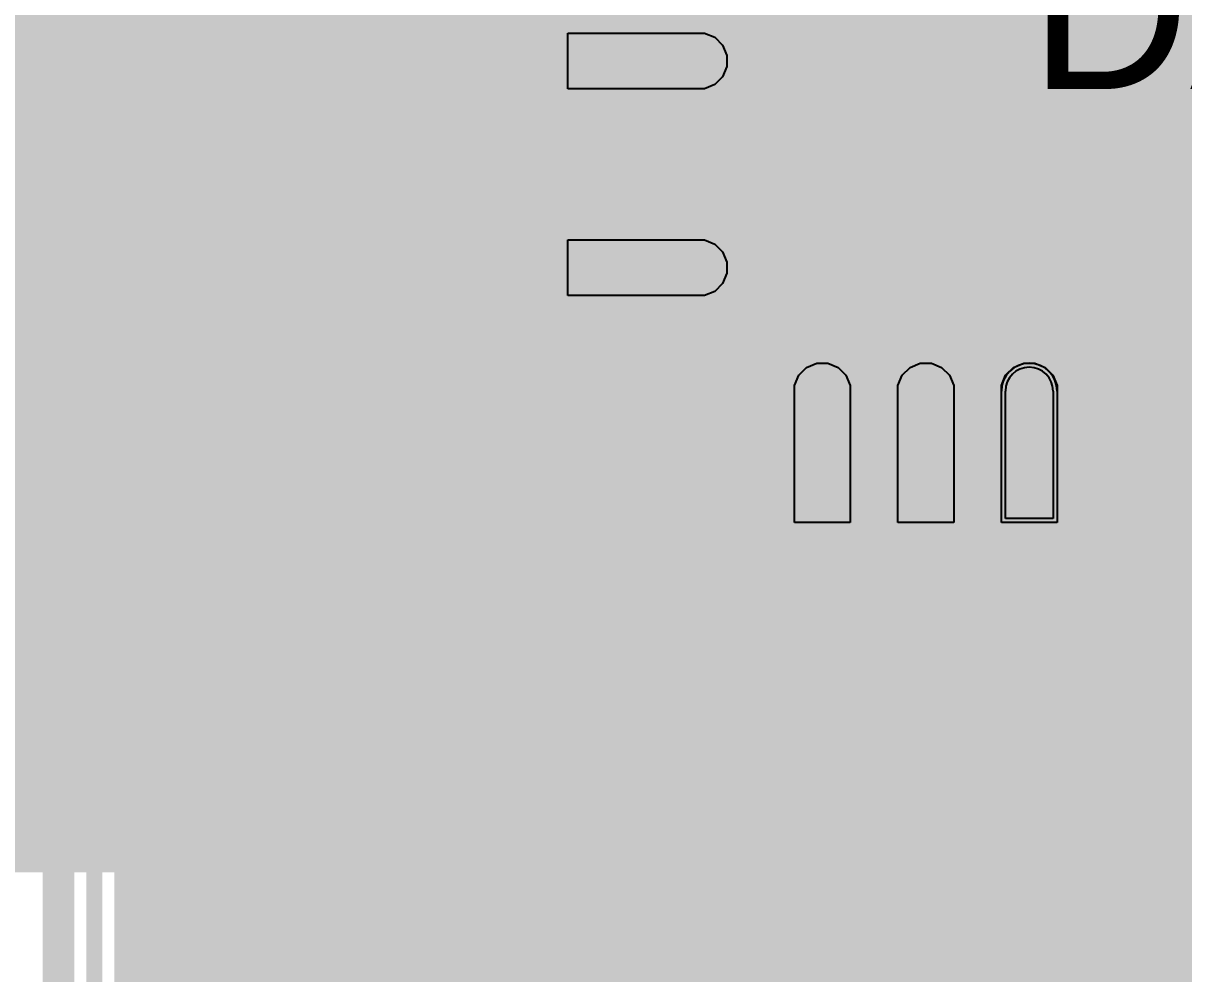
# Model space of a CAD drawing. Header units: inches. Extents: x 0 to 220, y 0 to 115.
# Drawn here: x 157.68 to 164.97, y 26.86 to 32.84 of the extents above; entities that cross this region are included whole.
import ezdxf

# ---------------------------------------------------------------- set-up
doc = ezdxf.new("R2010")
doc.units = ezdxf.units.IN
for name, color, linetype in [('Bottom Layer- Bottom', 5, 'Continuous'), ('Bottom Solder- Bot Mask', 6, 'Continuous'), ('Mechanical 13', 56, 'Continuous'), ('Mechanical 15', 56, 'Continuous'), ('Top 3D Body', 56, 'Continuous'), ('Top Assembly', 56, 'Continuous'), ('Top Component Center', 56, 'Continuous'), ('Top Courtyard', 56, 'Continuous'), ('Top Layer- Top', 1, 'Continuous'), ('Top Overlay- Top Silk', 2, 'Continuous'), ('Top Paste- Top Paste', 8, 'Continuous'), ('Top Solder- Top Mask', 216, 'Continuous')]:
    doc.layers.add(name, color=color, linetype=linetype)
doc.styles.add('Arial', font='', dxfattribs={"height": 0.2})
doc.styles.add('GOST type B', font='', dxfattribs={"height": 0.2})
doc.styles.get('Arial').set_extended_font_data('Arial')
doc.styles.get('GOST type B').set_extended_font_data('GOST type B')

# ---------------------------------------------------------------- blocks, each defined once
blk = doc.blocks.new('1206_93')
at = {"layer": 'Top Layer- Top'}
for points in [[(-1.99999981, -0.7999996699999999), (-1.99999981, 0.7999996699999999), (-0.9999992699999999, 0.7999996699999999), (-0.9999992699999999, -0.7999996699999999)], [(0.9999992699999999, -0.7999996699999999), (0.9999992699999999, 0.7999996699999999), (1.99999981, 0.7999996699999999), (1.99999981, -0.7999996699999999)]]:
    blk.add_hatch(color=7, dxfattribs=at).paths.add_polyline_path(points)
at = {"layer": 'Top Paste- Top Paste'}
for points in [[(-1.99999981, -0.7999996699999999), (-1.99999981, 0.7999996699999999), (-0.9999992699999999, 0.7999996699999999), (-0.9999992699999999, -0.7999996699999999)], [(0.9999992699999999, -0.7999996699999999), (0.9999992699999999, 0.7999996699999999), (1.99999981, 0.7999996699999999), (1.99999981, -0.7999996699999999)]]:
    blk.add_hatch(color=7, dxfattribs=at).paths.add_polyline_path(points)
at = {"layer": 'Top Solder- Top Mask'}
for points in [[(-2.10159981, -0.90159967), (-2.10159981, 0.90159967), (-0.89839927, 0.90159967), (-0.89839927, -0.90159967)], [(0.89839927, -0.90159967), (0.89839927, 0.90159967), (2.10159981, 0.90159967), (2.10159981, -0.90159967)]]:
    blk.add_hatch(color=7, dxfattribs=at).paths.add_polyline_path(points)
at = {"layer": 'Mechanical 13'}
for points in [[(-1.60000188, 0.77499972, 0.0999998, 0.0999998, 0), (-1.60000188, -0.77499972, 0.0999998, 0.0999998, 0)], [(-1.60000188, 0.77499972, 0.0999998, 0.0999998, 0), (1.59999934, 0.77499972, 0.0999998, 0.0999998, 0)], [(1.59999934, 0.77499972, 0.0999998, 0.0999998, 0), (1.59999934, -0.77499972, 0.0999998, 0.0999998, 0)], [(-1.60000188, -0.77499972, 0.0999998, 0.0999998, 0), (1.59999934, -0.77499972, 0.0999998, 0.0999998, 0)]]:
    blk.add_lwpolyline(points, format="xyseb", dxfattribs=at)
for points in [[(-1.62500056, 0.77499972, 0.0499999, 0.0499999, 1), (-1.5750032, 0.77499972, 0.0499999, 0.0499999, 1)], [(-1.62500056, 0.77499972, 0.0499999, 0.0499999, 1), (-1.5750032, 0.77499972, 0.0499999, 0.0499999, 1)], [(1.57500066, 0.77499972, 0.0499999, 0.0499999, 1), (1.62499802, 0.77499972, 0.0499999, 0.0499999, 1)], [(1.57500066, 0.77499972, 0.0499999, 0.0499999, 1), (1.62499802, 0.77499972, 0.0499999, 0.0499999, 1)], [(-1.62500056, -0.77499972, 0.0499999, 0.0499999, 1), (-1.5750032, -0.77499972, 0.0499999, 0.0499999, 1)], [(-1.62500056, -0.77499972, 0.0499999, 0.0499999, 1), (-1.5750032, -0.77499972, 0.0499999, 0.0499999, 1)], [(1.57500066, -0.77499972, 0.0499999, 0.0499999, 1), (1.62499802, -0.77499972, 0.0499999, 0.0499999, 1)], [(1.57500066, -0.77499972, 0.0499999, 0.0499999, 1), (1.62499802, -0.77499972, 0.0499999, 0.0499999, 1)]]:
    blk.add_lwpolyline(points, format="xyseb", close=True, dxfattribs=at)
at = {"layer": 'Mechanical 15'}
for points in [[(-2.20000068, 1.00000054, 0.0999998, 0.0999998, 0), (2.20000068, 1.00000054, 0.0999998, 0.0999998, 0)], [(-2.20000068, 1.00000054, 0.0999998, 0.0999998, 0), (-2.20000068, -1.00000054, 0.0999998, 0.0999998, 0)], [(2.20000068, 1.00000054, 0.0999998, 0.0999998, 0), (2.20000068, -1.00000054, 0.0999998, 0.0999998, 0)], [(0, 0.499999, 0.0999998, 0.0999998, 0), (0, -0.50000154, 0.0999998, 0.0999998, 0)], [(-0.499999, 0, 0.0999998, 0.0999998, 0), (0.50000154, 0, 0.0999998, 0.0999998, 0)], [(-2.20000068, -1.00000054, 0.0999998, 0.0999998, 0), (2.20000068, -1.00000054, 0.0999998, 0.0999998, 0)]]:
    blk.add_lwpolyline(points, format="xyseb", dxfattribs=at)
for points in [[(-2.22499936, 1.00000054, 0.0499999, 0.0499999, 1), (-2.175002, 1.00000054, 0.0499999, 0.0499999, 1)], [(-2.22499936, 1.00000054, 0.0499999, 0.0499999, 1), (-2.175002, 1.00000054, 0.0499999, 0.0499999, 1)], [(2.175002, 1.00000054, 0.0499999, 0.0499999, 1), (2.22499936, 1.00000054, 0.0499999, 0.0499999, 1)], [(2.175002, 1.00000054, 0.0499999, 0.0499999, 1), (2.22499936, 1.00000054, 0.0499999, 0.0499999, 1)], [(-0.02499868, 0.499999, 0.0499999, 0.0499999, 1), (0.02499868, 0.499999, 0.0499999, 0.0499999, 1)], [(-0.5249976799999999, 0, 0.0499999, 0.0499999, 1), (-0.47500032, 0, 0.0499999, 0.0499999, 1)], [(0.47500286, 0, 0.0499999, 0.0499999, 1), (0.52500022, 0, 0.0499999, 0.0499999, 1)], [(-0.02499868, -0.50000154, 0.0499999, 0.0499999, 1), (0.02499868, -0.50000154, 0.0499999, 0.0499999, 1)], [(-2.22499936, -1.00000054, 0.0499999, 0.0499999, 1), (-2.175002, -1.00000054, 0.0499999, 0.0499999, 1)], [(-2.22499936, -1.00000054, 0.0499999, 0.0499999, 1), (-2.175002, -1.00000054, 0.0499999, 0.0499999, 1)], [(2.175002, -1.00000054, 0.0499999, 0.0499999, 1), (2.22499936, -1.00000054, 0.0499999, 0.0499999, 1)], [(2.175002, -1.00000054, 0.0499999, 0.0499999, 1), (2.22499936, -1.00000054, 0.0499999, 0.0499999, 1)]]:
    blk.add_lwpolyline(points, format="xyseb", close=True, dxfattribs=at)
at = {"layer": 'Top Overlay- Top Silk'}
for points in [[(-2.20000068, 1.00000054, 0.1999996, 0.1999996, 0), (-2.20000068, -1.00000054, 0.1999996, 0.1999996, 0)], [(-2.20000068, 1.00000054, 0.1999996, 0.1999996, 0), (2.20000068, 1.00000054, 0.1999996, 0.1999996, 0)], [(2.20000068, 1.00000054, 0.1999996, 0.1999996, 0), (2.20000068, -1.00000054, 0.1999996, 0.1999996, 0)], [(-2.20000068, -1.00000054, 0.1999996, 0.1999996, 0), (2.20000068, -1.00000054, 0.1999996, 0.1999996, 0)]]:
    blk.add_lwpolyline(points, format="xyseb", dxfattribs=at)
for points in [[(-2.25000058, 1.00000054, 0.0999998, 0.0999998, 1), (-2.15000078, 1.00000054, 0.0999998, 0.0999998, 1)], [(-2.25000058, 1.00000054, 0.0999998, 0.0999998, 1), (-2.15000078, 1.00000054, 0.0999998, 0.0999998, 1)], [(2.15000078, 1.00000054, 0.0999998, 0.0999998, 1), (2.25000058, 1.00000054, 0.0999998, 0.0999998, 1)], [(2.15000078, 1.00000054, 0.0999998, 0.0999998, 1), (2.25000058, 1.00000054, 0.0999998, 0.0999998, 1)], [(-2.25000058, -1.00000054, 0.0999998, 0.0999998, 1), (-2.15000078, -1.00000054, 0.0999998, 0.0999998, 1)], [(-2.25000058, -1.00000054, 0.0999998, 0.0999998, 1), (-2.15000078, -1.00000054, 0.0999998, 0.0999998, 1)], [(2.15000078, -1.00000054, 0.0999998, 0.0999998, 1), (2.25000058, -1.00000054, 0.0999998, 0.0999998, 1)], [(2.15000078, -1.00000054, 0.0999998, 0.0999998, 1), (2.25000058, -1.00000054, 0.0999998, 0.0999998, 1)]]:
    blk.add_lwpolyline(points, format="xyseb", close=True, dxfattribs=at)
blk = doc.blocks.new('1206_94')
at = {"layer": 'Top Layer- Top'}
for points in [[(-1.99999981, -0.7999996699999999), (-1.99999981, 0.7999996699999999), (-0.9999992699999999, 0.7999996699999999), (-0.9999992699999999, -0.7999996699999999)], [(0.9999992699999999, -0.7999996699999999), (0.9999992699999999, 0.7999996699999999), (1.99999981, 0.7999996699999999), (1.99999981, -0.7999996699999999)]]:
    blk.add_hatch(color=7, dxfattribs=at).paths.add_polyline_path(points)
at = {"layer": 'Top Paste- Top Paste'}
for points in [[(-1.99999981, -0.7999996699999999), (-1.99999981, 0.7999996699999999), (-0.9999992699999999, 0.7999996699999999), (-0.9999992699999999, -0.7999996699999999)], [(0.9999992699999999, -0.7999996699999999), (0.9999992699999999, 0.7999996699999999), (1.99999981, 0.7999996699999999), (1.99999981, -0.7999996699999999)]]:
    blk.add_hatch(color=7, dxfattribs=at).paths.add_polyline_path(points)
at = {"layer": 'Top Solder- Top Mask'}
for points in [[(-2.10159981, -0.90159967), (-2.10159981, 0.90159967), (-0.89839927, 0.90159967), (-0.89839927, -0.90159967)], [(0.89839927, -0.90159967), (0.89839927, 0.90159967), (2.10159981, 0.90159967), (2.10159981, -0.90159967)]]:
    blk.add_hatch(color=7, dxfattribs=at).paths.add_polyline_path(points)
at = {"layer": 'Mechanical 13'}
for points in [[(-1.60000188, 0.77499972, 0.0999998, 0.0999998, 0), (1.59999934, 0.77499972, 0.0999998, 0.0999998, 0)], [(-1.60000188, 0.77499972, 0.0999998, 0.0999998, 0), (-1.60000188, -0.77499972, 0.0999998, 0.0999998, 0)], [(1.59999934, 0.77499972, 0.0999998, 0.0999998, 0), (1.59999934, -0.77499972, 0.0999998, 0.0999998, 0)], [(-1.60000188, -0.77499972, 0.0999998, 0.0999998, 0), (1.59999934, -0.77499972, 0.0999998, 0.0999998, 0)]]:
    blk.add_lwpolyline(points, format="xyseb", dxfattribs=at)
for points in [[(-1.62500056, 0.77499972, 0.0499999, 0.0499999, 1), (-1.5750032, 0.77499972, 0.0499999, 0.0499999, 1)], [(-1.62500056, 0.77499972, 0.0499999, 0.0499999, 1), (-1.5750032, 0.77499972, 0.0499999, 0.0499999, 1)], [(1.57500066, 0.77499972, 0.0499999, 0.0499999, 1), (1.62499802, 0.77499972, 0.0499999, 0.0499999, 1)], [(1.57500066, 0.77499972, 0.0499999, 0.0499999, 1), (1.62499802, 0.77499972, 0.0499999, 0.0499999, 1)], [(-1.62500056, -0.77499972, 0.0499999, 0.0499999, 1), (-1.5750032, -0.77499972, 0.0499999, 0.0499999, 1)], [(-1.62500056, -0.77499972, 0.0499999, 0.0499999, 1), (-1.5750032, -0.77499972, 0.0499999, 0.0499999, 1)], [(1.57500066, -0.77499972, 0.0499999, 0.0499999, 1), (1.62499802, -0.77499972, 0.0499999, 0.0499999, 1)], [(1.57500066, -0.77499972, 0.0499999, 0.0499999, 1), (1.62499802, -0.77499972, 0.0499999, 0.0499999, 1)]]:
    blk.add_lwpolyline(points, format="xyseb", close=True, dxfattribs=at)
at = {"layer": 'Mechanical 15'}
for points in [[(-2.20000068, 1.00000054, 0.0999998, 0.0999998, 0), (-2.20000068, -1.00000054, 0.0999998, 0.0999998, 0)], [(-2.20000068, 1.00000054, 0.0999998, 0.0999998, 0), (2.20000068, 1.00000054, 0.0999998, 0.0999998, 0)], [(2.20000068, 1.00000054, 0.0999998, 0.0999998, 0), (2.20000068, -1.00000054, 0.0999998, 0.0999998, 0)], [(0, 0.499999, 0.0999998, 0.0999998, 0), (0, -0.50000154, 0.0999998, 0.0999998, 0)], [(-0.499999, 0, 0.0999998, 0.0999998, 0), (0.50000154, 0, 0.0999998, 0.0999998, 0)], [(-2.20000068, -1.00000054, 0.0999998, 0.0999998, 0), (2.20000068, -1.00000054, 0.0999998, 0.0999998, 0)]]:
    blk.add_lwpolyline(points, format="xyseb", dxfattribs=at)
for points in [[(-2.22499936, 1.00000054, 0.0499999, 0.0499999, 1), (-2.175002, 1.00000054, 0.0499999, 0.0499999, 1)], [(-2.22499936, 1.00000054, 0.0499999, 0.0499999, 1), (-2.175002, 1.00000054, 0.0499999, 0.0499999, 1)], [(2.175002, 1.00000054, 0.0499999, 0.0499999, 1), (2.22499936, 1.00000054, 0.0499999, 0.0499999, 1)], [(2.175002, 1.00000054, 0.0499999, 0.0499999, 1), (2.22499936, 1.00000054, 0.0499999, 0.0499999, 1)], [(-0.02499868, 0.499999, 0.0499999, 0.0499999, 1), (0.02499868, 0.499999, 0.0499999, 0.0499999, 1)], [(-0.5249976799999999, 0, 0.0499999, 0.0499999, 1), (-0.47500032, 0, 0.0499999, 0.0499999, 1)], [(0.47500286, 0, 0.0499999, 0.0499999, 1), (0.52500022, 0, 0.0499999, 0.0499999, 1)], [(-0.02499868, -0.50000154, 0.0499999, 0.0499999, 1), (0.02499868, -0.50000154, 0.0499999, 0.0499999, 1)], [(-2.22499936, -1.00000054, 0.0499999, 0.0499999, 1), (-2.175002, -1.00000054, 0.0499999, 0.0499999, 1)], [(-2.22499936, -1.00000054, 0.0499999, 0.0499999, 1), (-2.175002, -1.00000054, 0.0499999, 0.0499999, 1)], [(2.175002, -1.00000054, 0.0499999, 0.0499999, 1), (2.22499936, -1.00000054, 0.0499999, 0.0499999, 1)], [(2.175002, -1.00000054, 0.0499999, 0.0499999, 1), (2.22499936, -1.00000054, 0.0499999, 0.0499999, 1)]]:
    blk.add_lwpolyline(points, format="xyseb", close=True, dxfattribs=at)
at = {"layer": 'Top Overlay- Top Silk'}
for points in [[(-2.20000068, 1.00000054, 0.1999996, 0.1999996, 0), (2.20000068, 1.00000054, 0.1999996, 0.1999996, 0)], [(-2.20000068, 1.00000054, 0.1999996, 0.1999996, 0), (-2.20000068, -1.00000054, 0.1999996, 0.1999996, 0)], [(2.20000068, 1.00000054, 0.1999996, 0.1999996, 0), (2.20000068, -1.00000054, 0.1999996, 0.1999996, 0)], [(-2.20000068, -1.00000054, 0.1999996, 0.1999996, 0), (2.20000068, -1.00000054, 0.1999996, 0.1999996, 0)]]:
    blk.add_lwpolyline(points, format="xyseb", dxfattribs=at)
for points in [[(-2.25000058, 1.00000054, 0.0999998, 0.0999998, 1), (-2.15000078, 1.00000054, 0.0999998, 0.0999998, 1)], [(-2.25000058, 1.00000054, 0.0999998, 0.0999998, 1), (-2.15000078, 1.00000054, 0.0999998, 0.0999998, 1)], [(2.15000078, 1.00000054, 0.0999998, 0.0999998, 1), (2.25000058, 1.00000054, 0.0999998, 0.0999998, 1)], [(2.15000078, 1.00000054, 0.0999998, 0.0999998, 1), (2.25000058, 1.00000054, 0.0999998, 0.0999998, 1)], [(-2.25000058, -1.00000054, 0.0999998, 0.0999998, 1), (-2.15000078, -1.00000054, 0.0999998, 0.0999998, 1)], [(-2.25000058, -1.00000054, 0.0999998, 0.0999998, 1), (-2.15000078, -1.00000054, 0.0999998, 0.0999998, 1)], [(2.15000078, -1.00000054, 0.0999998, 0.0999998, 1), (2.25000058, -1.00000054, 0.0999998, 0.0999998, 1)], [(2.15000078, -1.00000054, 0.0999998, 0.0999998, 1), (2.25000058, -1.00000054, 0.0999998, 0.0999998, 1)]]:
    blk.add_lwpolyline(points, format="xyseb", close=True, dxfattribs=at)
blk = doc.blocks.new('20_VQFN_155')
at = {"layer": 'Bottom Layer- Bottom'}
h = blk.add_hatch(color=7, dxfattribs=at)
edge = h.paths.add_edge_path()
edge.add_arc((-1.00000054, 0), 0.2999994, 0, 360)
h = blk.add_hatch(color=7, dxfattribs=at)
edge = h.paths.add_edge_path()
edge.add_arc((0, 0), 0.2999994, 0, 360)
h = blk.add_hatch(color=7, dxfattribs=at)
edge = h.paths.add_edge_path()
edge.add_arc((1.00000054, 0), 0.2999994, 0, 360)
h = blk.add_hatch(color=7, dxfattribs=at)
edge = h.paths.add_edge_path()
edge.add_arc((-1.00000054, -1.00000054), 0.2999994, 0, 360)
h = blk.add_hatch(color=7, dxfattribs=at)
edge = h.paths.add_edge_path()
edge.add_arc((0, -1.00000054), 0.2999994, 0, 360)
h = blk.add_hatch(color=7, dxfattribs=at)
edge = h.paths.add_edge_path()
edge.add_arc((1.00000054, -1.00000054), 0.2999994, 0, 360)
at = {"layer": 'Bottom Solder- Bot Mask'}
h = blk.add_hatch(color=7, dxfattribs=at)
edge = h.paths.add_edge_path()
edge.add_arc((-1.00000054, 0), 0.2999994, 0, 360)
h = blk.add_hatch(color=7, dxfattribs=at)
edge = h.paths.add_edge_path()
edge.add_arc((0, 0), 0.2999994, 0, 360)
h = blk.add_hatch(color=7, dxfattribs=at)
edge = h.paths.add_edge_path()
edge.add_arc((1.00000054, 0), 0.2999994, 0, 360)
h = blk.add_hatch(color=7, dxfattribs=at)
edge = h.paths.add_edge_path()
edge.add_arc((-1.00000054, -1.00000054), 0.2999994, 0, 360)
h = blk.add_hatch(color=7, dxfattribs=at)
edge = h.paths.add_edge_path()
edge.add_arc((0, -1.00000054), 0.2999994, 0, 360)
h = blk.add_hatch(color=7, dxfattribs=at)
edge = h.paths.add_edge_path()
edge.add_arc((1.00000054, -1.00000054), 0.2999994, 0, 360)
at = {"layer": 'Top Layer- Top'}
blk.add_hatch(color=7, dxfattribs=at).paths.add_polyline_path([(-1.57499939, 1.57499939), (1.57499939, 1.57499939), (1.57499939, -1.57499939), (-1.57499939, -1.57499939)])
h = blk.add_hatch(color=7, dxfattribs=at)
edge = h.paths.add_edge_path()
edge.add_arc((-1.00000054, 0), 0.2999994, 0, 360)
h = blk.add_hatch(color=7, dxfattribs=at)
edge = h.paths.add_edge_path()
edge.add_arc((0, 0), 0.2999994, 0, 360)
h = blk.add_hatch(color=7, dxfattribs=at)
edge = h.paths.add_edge_path()
edge.add_arc((1.00000054, 0), 0.2999994, 0, 360)
h = blk.add_hatch(color=1, dxfattribs=at)
edge = h.paths.add_edge_path()
edge.add_line((-2.89999928, 0.17500092), (-2.07499966, 0.17500092))
edge.add_arc((-2.07499966, 0), 0.17500092, 0, 90, ccw=False)
edge.add_arc((-2.07499966, 0), 0.17500092, 270, 360, ccw=False)
edge.add_line((-2.07499966, -0.17500092), (-2.89999928, -0.17500092))
edge.add_line((-2.89999928, -0.17500092), (-2.89999928, 0.17500092))
h = blk.add_hatch(color=7, dxfattribs=at)
edge = h.paths.add_edge_path()
edge.add_arc((-2.41805206, 0), 0.15750032, 0, 360)
h = blk.add_hatch(color=1, dxfattribs=at)
edge = h.paths.add_edge_path()
edge.add_line((-2.89999928, -0.47500032), (-2.07499966, -0.47500032))
edge.add_arc((-2.07499966, -0.65000124), 0.17500092, 1.1368683772161603e-13, 90, ccw=False)
edge.add_arc((-2.074995324015527, -0.6500030360289737), 0.1749965840247437, -90.00141964834188, 0.0005880393646862103, ccw=False)
edge.add_line((-2.07499966, -0.8249996199999998), (-2.89999928, -0.8249996199999998))
edge.add_line((-2.89999928, -0.8249996199999998), (-2.89999928, -0.47500032))
h = blk.add_hatch(color=7, dxfattribs=at)
edge = h.paths.add_edge_path()
edge.add_arc((-2.40000028, -0.65000124), 0.15750032, 0, 360)
h = blk.add_hatch(color=7, dxfattribs=at)
edge = h.paths.add_edge_path()
edge.add_arc((-1.00000054, -1.00000054), 0.2999994, 0, 360)
h = blk.add_hatch(color=7, dxfattribs=at)
edge = h.paths.add_edge_path()
edge.add_arc((0, -1.00000054), 0.2999994, 0, 360)
h = blk.add_hatch(color=7, dxfattribs=at)
edge = h.paths.add_edge_path()
edge.add_arc((1.00000054, -1.00000054), 0.2999994, 0, 360)
h = blk.add_hatch(color=1, dxfattribs=at)
edge = h.paths.add_edge_path()
edge.add_line((-2.89999928, -1.12499902), (-2.07499966, -1.12499902))
edge.add_arc((-2.07499966, -1.29999994), 0.17500092, 0, 90, ccw=False)
edge.add_arc((-2.07499966, -1.29999994), 0.17500092, 270, 360, ccw=False)
edge.add_line((-2.07499966, -1.47500086), (-2.89999928, -1.47500086))
edge.add_line((-2.89999928, -1.47500086), (-2.89999928, -1.12499902))
h = blk.add_hatch(color=7, dxfattribs=at)
edge = h.paths.add_edge_path()
edge.add_arc((-2.40000028, -1.29999994), 0.15750032, 0, 360)
h = blk.add_hatch(color=1, dxfattribs=at)
edge = h.paths.add_edge_path()
edge.add_line((-1.47500086, -2.89999928), (-1.47500086, -2.07499966))
edge.add_arc((-1.29999994, -2.07499966), 0.17500092, 90, 180, ccw=False)
edge.add_arc((-1.29999994, -2.07499966), 0.17500092, 0, 90, ccw=False)
edge.add_line((-1.12499902, -2.07499966), (-1.12499902, -2.89999928))
edge.add_line((-1.12499902, -2.89999928), (-1.47500086, -2.89999928))
h = blk.add_hatch(color=1, dxfattribs=at)
edge = h.paths.add_edge_path()
edge.add_line((-0.8249996199999998, -2.89999928), (-0.8249996199999998, -2.07499966))
edge.add_arc((-0.6499969038820222, -2.075001456073475), 0.1750027161271943, 90.00141964230681, 179.9994119666705, ccw=False)
edge.add_arc((-0.65000124, -2.07499966), 0.17500092, 0, 90, ccw=False)
edge.add_line((-0.47500032, -2.07499966), (-0.47500032, -2.89999928))
edge.add_line((-0.47500032, -2.89999928), (-0.8249996199999998, -2.89999928))
h = blk.add_hatch(color=1, dxfattribs=at)
edge = h.paths.add_edge_path()
edge.add_line((0.47500032, -2.89999928), (0.47500032, -2.07499966))
edge.add_arc((0.65000124, -2.07499966), 0.17500092, 90.00000000000011, 180, ccw=False)
edge.add_arc((0.6500030360289737, -2.074995324015527), 0.1749965840247437, -0.0014196483418800199, 90.00058803936457, ccw=False)
edge.add_line((0.8249996199999998, -2.07499966), (0.8249996199999998, -2.89999928))
edge.add_line((0.8249996199999998, -2.89999928), (0.47500032, -2.89999928))
h = blk.add_hatch(color=7, dxfattribs=at)
edge = h.paths.add_edge_path()
edge.add_arc((-1.29999994, -2.41805206), 0.15750032, 0, 360)
h = blk.add_hatch(color=7, dxfattribs=at)
edge = h.paths.add_edge_path()
edge.add_arc((-0.65000124, -2.40000028), 0.15750032, 0, 360)
h = blk.add_hatch(color=7, dxfattribs=at)
edge = h.paths.add_edge_path()
edge.add_arc((0, -2.41805206), 0.15750032, 0, 360)
h = blk.add_hatch(color=7, dxfattribs=at)
edge = h.paths.add_edge_path()
edge.add_arc((0.65000124, -2.40000028), 0.15750032, 0, 360)
at = {"layer": 'Top Paste- Top Paste'}
for points in [[(-1.44999964, 0.1499997), (-0.15000224, 0.1499997), (-0.15000224, 1.4499971), (-1.44999964, 1.4499971)], [(0.1499997, 0.1499997), (1.4499971, 0.1499997), (1.4499971, 1.4499971), (0.1499997, 1.4499971)], [(-1.44999964, -1.44999964), (-0.15000224, -1.44999964), (-0.15000224, -0.15000224), (-1.44999964, -0.15000224)], [(0.1499997, -1.44999964), (1.4499971, -1.44999964), (1.4499971, -0.15000224), (0.1499997, -0.15000224)]]:
    blk.add_hatch(color=7, dxfattribs=at).paths.add_polyline_path(points)
h = blk.add_hatch(color=8, dxfattribs=at)
edge = h.paths.add_edge_path()
edge.add_line((-2.8750006, 0.1499997), (-2.07499966, 0.1499997))
edge.add_arc((-2.07499966, -3.69618646800518e-17), 0.1499997, 0, 90, ccw=False)
edge.add_arc((-2.07499966, 3.69618646800518e-17), 0.1499997, 270, 360, ccw=False)
edge.add_line((-2.07499966, -0.1499997), (-2.8750006, -0.1499997))
edge.add_line((-2.8750006, -0.1499997), (-2.8750006, 0.1499997))
h = blk.add_hatch(color=8, dxfattribs=at)
edge = h.paths.add_edge_path()
edge.add_line((-2.8750006, -0.499999), (-2.07499966, -0.499999))
edge.add_arc((-2.074997863974734, -0.6499969040266516), 0.1499979040374041, -0.0016562429627242636, 90.00068604070373, ccw=False)
edge.add_arc((-2.07499966, -0.65000124), 0.1499997, 270, 360, ccw=False)
edge.add_line((-2.07499966, -0.8000009399999999), (-2.8750006, -0.8000009399999999))
edge.add_line((-2.8750006, -0.8000009399999999), (-2.8750006, -0.499999))
h = blk.add_hatch(color=8, dxfattribs=at)
edge = h.paths.add_edge_path()
edge.add_line((-2.8750006, -1.15000024), (-2.07499966, -1.15000024))
edge.add_arc((-2.07499966, -1.29999994), 0.1499997, 0, 90, ccw=False)
edge.add_arc((-2.07499966, -1.29999994), 0.1499997, 270, 360, ccw=False)
edge.add_line((-2.07499966, -1.44999964), (-2.8750006, -1.44999964))
edge.add_line((-2.8750006, -1.44999964), (-2.8750006, -1.15000024))
h = blk.add_hatch(color=8, dxfattribs=at)
edge = h.paths.add_edge_path()
edge.add_line((-1.44999964, -2.8750006), (-1.44999964, -2.07499966))
edge.add_arc((-1.29999994, -2.07499966), 0.1499997, 90, 180, ccw=False)
edge.add_arc((-1.29999994, -2.07499966), 0.1499997, 0, 90, ccw=False)
edge.add_line((-1.15000024, -2.07499966), (-1.15000024, -2.8750006))
edge.add_line((-1.15000024, -2.8750006), (-1.44999964, -2.8750006))
h = blk.add_hatch(color=8, dxfattribs=at)
edge = h.paths.add_edge_path()
edge.add_line((-0.8000009399999999, -2.8750006), (-0.8000009399999999, -2.07499966))
edge.add_arc((-0.65000124, -2.07499966), 0.1499997, 89.99999999999989, 180, ccw=False)
edge.add_arc((-0.6500030360771837, -2.075003996129102), 0.1500040361398554, 0.0016562347482249606, 89.99931396751077, ccw=False)
edge.add_line((-0.499999, -2.07499966), (-0.499999, -2.8750006))
edge.add_line((-0.499999, -2.8750006), (-0.8000009399999999, -2.8750006))
h = blk.add_hatch(color=8, dxfattribs=at)
edge = h.paths.add_edge_path()
edge.add_line((0.499999, -2.8750006), (0.499999, -2.07499966))
edge.add_arc((0.6499969040266516, -2.074997863974734), 0.1499979040374041, 89.99834375703722, 180.0006860407037, ccw=False)
edge.add_arc((0.65000124, -2.07499966), 0.1499997, 0, 90, ccw=False)
edge.add_line((0.8000009399999999, -2.07499966), (0.8000009399999999, -2.8750006))
edge.add_line((0.8000009399999999, -2.8750006), (0.499999, -2.8750006))
at = {"layer": 'Top Solder- Top Mask'}
for color, points in [(7, [(-1.57499939, 1.57499939), (1.57499939, 1.57499939), (1.57499939, -1.57499939), (-1.57499939, -1.57499939)]), (216, [(-2.89999928, -0.47500032), (-2.07499966, -0.47500032), (-2.0401915, -0.47500032), (-1.97587108, -0.50164492), (-1.92664334, -0.5508726599999999), (-1.89999874, -0.61519308), (-1.89999874, -0.65000124), (-1.89999874, -0.68481194), (-1.92664334, -0.7491323599999999), (-1.97587108, -0.7983601), (-2.0401915, -0.8250021599999999), (-2.07499966, -0.8250021599999999), (-2.07499966, -0.8249996199999998), (-2.89999928, -0.8249996199999998)]), (216, [(0.47500032, -2.89999928), (0.47500032, -2.07499966), (0.47500032, -2.0401915), (0.5016423799999999, -1.97587108), (0.55087012, -1.92664334), (0.61519054, -1.89999874), (0.65000124, -1.89999874), (0.6848093999999999, -1.89999874), (0.74912982, -1.92664334), (0.7983575599999999, -1.97587108), (0.8250021599999999, -2.0401915), (0.8250021599999999, -2.07499966), (0.8249996199999998, -2.07499966), (0.8249996199999998, -2.89999928)])]:
    blk.add_hatch(color=color, dxfattribs=at).paths.add_polyline_path(points)
h = blk.add_hatch(color=7, dxfattribs=at)
edge = h.paths.add_edge_path()
edge.add_arc((-1.00000054, 0), 0.2999994, 0, 360)
h = blk.add_hatch(color=7, dxfattribs=at)
edge = h.paths.add_edge_path()
edge.add_arc((0, 0), 0.2999994, 0, 360)
h = blk.add_hatch(color=7, dxfattribs=at)
edge = h.paths.add_edge_path()
edge.add_arc((1.00000054, 0), 0.2999994, 0, 360)
h = blk.add_hatch(color=7, dxfattribs=at)
edge = h.paths.add_edge_path()
edge.add_arc((-2.41805206, 0), 0.15750032, 0, 360)
h = blk.add_hatch(color=7, dxfattribs=at)
edge = h.paths.add_edge_path()
edge.add_arc((-2.40000028, -0.65000124), 0.15750032, 0, 360)
h = blk.add_hatch(color=7, dxfattribs=at)
edge = h.paths.add_edge_path()
edge.add_arc((-1.00000054, -1.00000054), 0.2999994, 0, 360)
h = blk.add_hatch(color=7, dxfattribs=at)
edge = h.paths.add_edge_path()
edge.add_arc((0, -1.00000054), 0.2999994, 0, 360)
h = blk.add_hatch(color=7, dxfattribs=at)
edge = h.paths.add_edge_path()
edge.add_arc((1.00000054, -1.00000054), 0.2999994, 0, 360)
h = blk.add_hatch(color=7, dxfattribs=at)
edge = h.paths.add_edge_path()
edge.add_arc((-2.40000028, -1.29999994), 0.15750032, 0, 360)
h = blk.add_hatch(color=7, dxfattribs=at)
edge = h.paths.add_edge_path()
edge.add_arc((-1.29999994, -2.41805206), 0.15750032, 0, 360)
h = blk.add_hatch(color=7, dxfattribs=at)
edge = h.paths.add_edge_path()
edge.add_arc((-0.65000124, -2.40000028), 0.15750032, 0, 360)
h = blk.add_hatch(color=7, dxfattribs=at)
edge = h.paths.add_edge_path()
edge.add_arc((0, -2.41805206), 0.15750032, 0, 360)
h = blk.add_hatch(color=7, dxfattribs=at)
edge = h.paths.add_edge_path()
edge.add_arc((0.65000124, -2.40000028), 0.15750032, 0, 360)
at = {"layer": 'Top 3D Body'}
for points in [[(-2.5750012, -2.5750012, 0.1999996, 0.1999996, 0), (-2.5750012, 2.5750012, 0.1999996, 0.1999996, 0)], [(-2.5750012, -2.5750012, 0.1999996, 0.1999996, 0), (2.5750012, -2.5750012, 0.1999996, 0.1999996, 0)]]:
    blk.add_lwpolyline(points, format="xyseb", dxfattribs=at)
blk.add_lwpolyline([(-2.6250011, -2.5750012, 0.0999998, 0.0999998, 1), (-2.5250013, -2.5750012, 0.0999998, 0.0999998, 1)], format="xyseb", close=True, dxfattribs=at)
blk.add_lwpolyline([(-2.6250011, -2.5750012, 0.0999998, 0.0999998, 1), (-2.5250013, -2.5750012, 0.0999998, 0.0999998, 1)], format="xyseb", close=True, dxfattribs=at)
at = {"layer": 'Top Assembly'}
for points in [[(-3.00000162, -3.00000162, 0.1999996, 0.1999996, 0), (-3.00000162, 3.00000162, 0.1999996, 0.1999996, 0)], [(-3.00000162, -3.00000162, 0.1999996, 0.1999996, 0), (3.00000162, -3.00000162, 0.1999996, 0.1999996, 0)]]:
    blk.add_lwpolyline(points, format="xyseb", dxfattribs=at)
blk.add_lwpolyline([(-3.05000152, -3.00000162, 0.0999998, 0.0999998, 1), (-2.95000172, -3.00000162, 0.0999998, 0.0999998, 1)], format="xyseb", close=True, dxfattribs=at)
blk.add_lwpolyline([(-3.05000152, -3.00000162, 0.0999998, 0.0999998, 1), (-2.95000172, -3.00000162, 0.0999998, 0.0999998, 1)], format="xyseb", close=True, dxfattribs=at)
at = {"layer": 'Top Component Center'}
for points in [[(0, -0.499999, 0.0999998, 0.0999998, 0), (0, 0.499999, 0.0999998, 0.0999998, 0)], [(-0.499999, 0, 0.0999998, 0.0999998, 0), (0.499999, 0, 0.0999998, 0.0999998, 0)]]:
    blk.add_lwpolyline(points, format="xyseb", dxfattribs=at)
for points in [[(-0.5249976799999999, 0, 0.0499999, 0.0499999, 1), (-0.47500032, 0, 0.0499999, 0.0499999, 1)], [(0.47500032, 0, 0.0499999, 0.0499999, 1), (0.5249976799999999, 0, 0.0499999, 0.0499999, 1)], [(-0.02499868, -0.499999, 0.0499999, 0.0499999, 1), (0.02499868, -0.499999, 0.0499999, 0.0499999, 1)]]:
    blk.add_lwpolyline(points, format="xyseb", close=True, dxfattribs=at)
at = {"layer": 'Top Courtyard'}
for points in [[(-3.00000162, -3.00000162, 0.1999996, 0.1999996, 0), (-3.00000162, 3.00000162, 0.1999996, 0.1999996, 0)], [(-3.00000162, -3.00000162, 0.1999996, 0.1999996, 0), (3.00000162, -3.00000162, 0.1999996, 0.1999996, 0)]]:
    blk.add_lwpolyline(points, format="xyseb", dxfattribs=at)
blk.add_lwpolyline([(-3.05000152, -3.00000162, 0.0999998, 0.0999998, 1), (-2.95000172, -3.00000162, 0.0999998, 0.0999998, 1)], format="xyseb", close=True, dxfattribs=at)
blk.add_lwpolyline([(-3.05000152, -3.00000162, 0.0999998, 0.0999998, 1), (-2.95000172, -3.00000162, 0.0999998, 0.0999998, 1)], format="xyseb", close=True, dxfattribs=at)
at = {"layer": 'Top Layer- Top'}
for p, q in [((-0.17500092, -2.89999928), (-0.17500092, -2.07499966)), ((0.17500092, -2.07499966), (0.17500092, -2.89999928)), ((0.17500092, -2.89999928), (-0.17500092, -2.89999928))]:
    blk.add_line(p, q, dxfattribs=at)
for start, end in [(90, 180), (0, 90)]:
    blk.add_arc((0, -2.07499966), 0.17500092, start, end, dxfattribs=at)
at = {"layer": 'Top Overlay- Top Silk'}
for points in [[(-2.5750012, -2.5750012, 0.1999996, 0.1999996, 0), (-2.5750012, -1.85000138, 0.1999996, 0.1999996, 0)], [(-2.5750012, -2.5750012, 0.1999996, 0.1999996, 0), (-1.85000138, -2.5750012, 0.1999996, 0.1999996, 0)]]:
    blk.add_lwpolyline(points, format="xyseb", dxfattribs=at)
for points in [[(-2.6250011, -1.85000138, 0.0999998, 0.0999998, 1), (-2.5250013, -1.85000138, 0.0999998, 0.0999998, 1)], [(-2.6250011, -2.5750012, 0.0999998, 0.0999998, 1), (-2.5250013, -2.5750012, 0.0999998, 0.0999998, 1)], [(-2.6250011, -2.5750012, 0.0999998, 0.0999998, 1), (-2.5250013, -2.5750012, 0.0999998, 0.0999998, 1)], [(-1.90000128, -2.5750012, 0.0999998, 0.0999998, 1), (-1.80000148, -2.5750012, 0.0999998, 0.0999998, 1)]]:
    blk.add_lwpolyline(points, format="xyseb", close=True, dxfattribs=at)
at = {"layer": 'Top Paste- Top Paste'}
for p, q in [((-0.1499997, -2.8750006), (-0.1499997, -2.07499966)), ((0.1499997, -2.07499966), (0.1499997, -2.8750006)), ((0.1499997, -2.8750006), (-0.1499997, -2.8750006))]:
    blk.add_line(p, q, dxfattribs=at)
for centre, start, end in [((3.69618646800518e-17, -2.07499966), 90.00000000000001, 180), ((-3.69618646800518e-17, -2.07499966), 0, 89.99999999999999)]:
    blk.add_arc(centre, 0.1499997, start, end, dxfattribs=at)
at = {"layer": 'Top Solder- Top Mask'}
for p, q in [((-2.89999928, 0.17500092), (-2.07499966, 0.17500092)), ((-2.89999928, -0.17500092), (-2.89999928, 0.17500092)), ((-2.07499966, 0.17500092), (-2.0401915, 0.17500092)), ((-2.0401915, 0.17500092), (-1.97587108, 0.14835632)), ((-1.97587108, 0.14835632), (-1.92664334, 0.09912858)), ((-1.92664334, 0.09912858), (-1.89999874, 0.03480816)), ((-1.89999874, 0.03480816), (-1.89999874, 0)), ((-1.89999874, 0), (-1.89999874, -0.0348107)), ((-1.89999874, -0.0348107), (-1.92664334, -0.09913112)), ((-1.92664334, -0.09913112), (-1.97587108, -0.14835886)), ((-2.07499966, -0.17500092), (-2.89999928, -0.17500092)), ((-2.0401915, -0.17500092), (-2.07499966, -0.17500092)), ((-2.07499966, -0.17500092), (-2.07499966, -0.17500092)), ((-1.97587108, -0.14835886), (-2.0401915, -0.17500092)), ((-2.89999928, -1.12499902), (-2.07499966, -1.12499902)), ((-2.89999928, -1.47500086), (-2.89999928, -1.12499902)), ((-2.07499966, -1.12499902), (-2.0401915, -1.12499902)), ((-2.0401915, -1.12499902), (-1.97587108, -1.15164362)), ((-1.97587108, -1.15164362), (-1.92664334, -1.20087136)), ((-1.92664334, -1.20087136), (-1.89999874, -1.26519178)), ((-1.89999874, -1.26519178), (-1.89999874, -1.29999994)), ((-1.89999874, -1.29999994), (-1.89999874, -1.33481064)), ((-1.89999874, -1.33481064), (-1.92664334, -1.39913106)), ((-1.97587108, -1.4483588), (-2.0401915, -1.47500086)), ((-1.92664334, -1.39913106), (-1.97587108, -1.4483588)), ((-2.07499966, -1.47500086), (-2.89999928, -1.47500086)), ((-2.0401915, -1.47500086), (-2.07499966, -1.47500086)), ((-2.07499966, -1.47500086), (-2.07499966, -1.47500086)), ((-1.4483588, -1.97587108), (-1.39913106, -1.92664334)), ((-1.39913106, -1.92664334), (-1.33481064, -1.89999874)), ((-1.33481064, -1.89999874), (-1.29999994, -1.89999874)), ((-1.29999994, -1.89999874), (-1.26519178, -1.89999874)), ((-1.26519178, -1.89999874), (-1.20087136, -1.92664334)), ((-1.20087136, -1.92664334), (-1.15164362, -1.97587108)), ((-0.7983601, -1.97587108), (-0.7491323599999999, -1.92664334)), ((-0.7491323599999999, -1.92664334), (-0.68481194, -1.89999874)), ((-0.68481194, -1.89999874), (-0.65000124, -1.89999874)), ((-0.65000124, -1.89999874), (-0.61519308, -1.89999874)), ((-0.61519308, -1.89999874), (-0.5508726599999999, -1.92664334)), ((-0.5508726599999999, -1.92664334), (-0.50164492, -1.97587108)), ((-0.14835886, -1.97587108), (-0.09913112, -1.92664334)), ((-0.09913112, -1.92664334), (-0.0348107, -1.89999874)), ((-0.0348107, -1.89999874), (0, -1.89999874)), ((0, -1.89999874), (0.03480816, -1.89999874)), ((0.03480816, -1.89999874), (0.09912858, -1.92664334)), ((0.09912858, -1.92664334), (0.14835632, -1.97587108)), ((-1.47500086, -2.0401915), (-1.4483588, -1.97587108)), ((-1.47500086, -2.07499966), (-1.47500086, -2.0401915)), ((-1.15164362, -1.97587108), (-1.12499902, -2.0401915)), ((-1.12499902, -2.0401915), (-1.12499902, -2.07499966)), ((-0.8250021599999999, -2.0401915), (-0.7983601, -1.97587108)), ((-0.8250021599999999, -2.07499966), (-0.8250021599999999, -2.0401915)), ((-0.50164492, -1.97587108), (-0.47500032, -2.0401915)), ((-0.47500032, -2.0401915), (-0.47500032, -2.07499966)), ((-0.17500092, -2.0401915), (-0.14835886, -1.97587108)), ((-0.17500092, -2.07499966), (-0.17500092, -2.0401915)), ((0.14835632, -1.97587108), (0.17500092, -2.0401915)), ((0.17500092, -2.0401915), (0.17500092, -2.07499966)), ((-1.47500086, -2.89999928), (-1.47500086, -2.07499966)), ((-1.12499902, -2.07499966), (-1.12499902, -2.07499966)), ((-1.12499902, -2.07499966), (-1.12499902, -2.89999928)), ((-0.8249996199999998, -2.89999928), (-0.8250021599999999, -2.07499966)), ((-0.47500032, -2.07499966), (-0.47500032, -2.07499966)), ((-0.47500032, -2.07499966), (-0.47500032, -2.89999928)), ((-0.17500092, -2.89999928), (-0.17500092, -2.07499966)), ((0.17500092, -2.07499966), (0.17500092, -2.07499966)), ((0.17500092, -2.07499966), (0.17500092, -2.89999928)), ((-1.12499902, -2.89999928), (-1.47500086, -2.89999928)), ((-0.47500032, -2.89999928), (-0.8249996199999998, -2.89999928)), ((0.17500092, -2.89999928), (-0.17500092, -2.89999928))]:
    blk.add_line(p, q, dxfattribs=at)
at = {"layer": 'Top Assembly', "style": 'Arial'}
blk.add_text('DA19', height=1.00000054, dxfattribs=at).set_placement((0, -0.17714976))

msp = doc.modelspace()

# ---------------------------------------------------------------- hatches: boundary and pattern name
at = {"layer": 'Bottom Layer- Bottom'}
for points in [[(135.50000078, 27.50000088), (159.4999985, 27.50000088), (159.4999985, 36.99999712), (135.50000078, 36.99999712)], [(158.250001, 3.50000062), (171.49999736, 3.50000062), (171.49999736, 36.74999761999999), (158.250001, 36.74999761999999)]]:
    msp.add_hatch(color=7, dxfattribs=at).paths.add_polyline_path(points)
h = msp.add_hatch(color=7, dxfattribs=at)
edge = h.paths.add_edge_path()
edge.add_arc((162.424999, 29.45112474), 0.3999992, 0, 360)
h = msp.add_hatch(color=7, dxfattribs=at)
edge = h.paths.add_edge_path()
edge.add_arc((164.16167828, 29.37724884), 0.3999992, 0, 360)
at = {"layer": 'Bottom Solder- Bot Mask'}
h = msp.add_hatch(color=7, dxfattribs=at)
edge = h.paths.add_edge_path()
edge.add_arc((162.424999, 29.45112474), 0.5015992, 0, 360)
h = msp.add_hatch(color=7, dxfattribs=at)
edge = h.paths.add_edge_path()
edge.add_arc((164.16167828, 29.37724884), 0.5015992, 0, 360)
at = {"layer": 'Top Layer- Top'}
msp.add_hatch(color=7, dxfattribs=at).paths.add_polyline_path([(161.10000038, 28.70000101999999), (166.89999894, 28.70000101999999), (166.89999894, 32.12499798), (161.10000038, 32.12499798)])
h = msp.add_hatch(color=7, dxfattribs=at)
edge = h.paths.add_edge_path()
edge.add_arc((162.424999, 29.45112474), 0.3999992, 0, 360)
h = msp.add_hatch(color=7, dxfattribs=at)
edge = h.paths.add_edge_path()
edge.add_arc((164.16167828, 29.37724884), 0.3999992, 0, 360)
at = {"layer": 'Top Solder- Top Mask'}
h = msp.add_hatch(color=7, dxfattribs=at)
edge = h.paths.add_edge_path()
edge.add_arc((162.424999, 29.45112474), 0.5015992, 0, 360)
h = msp.add_hatch(color=7, dxfattribs=at)
edge = h.paths.add_edge_path()
edge.add_arc((164.16167828, 29.37724884), 0.5015992, 0, 360)

# ---------------------------------------------------------------- linework, layer by layer
at = {"layer": 'Top Layer- Top'}
for points in [[(159.1999991, 31.15980814, 0.254, 0.254, 0), (160.6401918, 32.60000084, 0.254, 0.254, 0)], [(160.6401918, 32.60000084, 0.254, 0.254, 0), (161.5819476, 32.60000084, 0.254, 0.254, 0)], [(158.87500102, 31.13480946, 0.254, 0.254, 0), (158.8999997, 31.15980814, 0.254, 0.254, 0)], [(158.8999997, 31.15980814, 0.254, 0.254, 0), (159.1999991, 31.15980814, 0.254, 0.254, 0)], [(158.8999997, 29.0249991, 0.254, 0.254, 0), (158.8999997, 31.15980814, 0.254, 0.254, 0)], [(156.20980696, 31.13480946, 0.254, 0.254, 0), (158.87500102, 31.13480946, 0.254, 0.254, 0)], [(161.22700038, 28.82699848, 0.254, 0.254, 0), (161.85112664, 29.45112474, 0.254, 0.254, 0)], [(161.85112664, 29.45112474, 0.254, 0.254, 0), (162.424999, 29.45112474, 0.254, 0.254, 0)], [(161.22700038, 28.25312612, 0.254, 0.254, 0), (161.22700038, 28.82699848, 0.254, 0.254, 0)], [(159.57300064, 26.59912638, 0.254, 0.254, 0), (161.22700038, 28.25312612, 0.254, 0.254, 0)]]:
    msp.add_lwpolyline(points, format="xyseb", dxfattribs=at)
for points in [[(160.5766918, 32.60000084, 0.127, 0.127, 1), (160.7036918, 32.60000084, 0.127, 0.127, 1)], [(160.5766918, 32.60000084, 0.127, 0.127, 1), (160.7036918, 32.60000084, 0.127, 0.127, 1)], [(161.5184476, 32.60000084, 0.127, 0.127, 1), (161.6454476, 32.60000084, 0.127, 0.127, 1)], [(158.8364997, 31.15980814, 0.127, 0.127, 1), (158.9634997, 31.15980814, 0.127, 0.127, 1)], [(158.8364997, 31.15980814, 0.127, 0.127, 1), (158.9634997, 31.15980814, 0.127, 0.127, 1)], [(158.8364997, 31.15980814, 0.127, 0.127, 1), (158.9634997, 31.15980814, 0.127, 0.127, 1)], [(159.1364991, 31.15980814, 0.127, 0.127, 1), (159.2634991, 31.15980814, 0.127, 0.127, 1)], [(159.1364991, 31.15980814, 0.127, 0.127, 1), (159.2634991, 31.15980814, 0.127, 0.127, 1)], [(158.81150102, 31.13480946, 0.127, 0.127, 1), (158.93850102, 31.13480946, 0.127, 0.127, 1)], [(158.81150102, 31.13480946, 0.127, 0.127, 1), (158.93850102, 31.13480946, 0.127, 0.127, 1)], [(161.78762664, 29.45112474, 0.127, 0.127, 1), (161.91462664, 29.45112474, 0.127, 0.127, 1)], [(161.78762664, 29.45112474, 0.127, 0.127, 1), (161.91462664, 29.45112474, 0.127, 0.127, 1)], [(162.361499, 29.45112474, 0.127, 0.127, 1), (162.488499, 29.45112474, 0.127, 0.127, 1)], [(158.8364997, 29.0249991, 0.127, 0.127, 1), (158.9634997, 29.0249991, 0.127, 0.127, 1)], [(161.16350038, 28.82699848, 0.127, 0.127, 1), (161.29050038, 28.82699848, 0.127, 0.127, 1)], [(161.16350038, 28.82699848, 0.127, 0.127, 1), (161.29050038, 28.82699848, 0.127, 0.127, 1)], [(161.16350038, 28.25312612, 0.127, 0.127, 1), (161.29050038, 28.25312612, 0.127, 0.127, 1)], [(161.16350038, 28.25312612, 0.127, 0.127, 1), (161.29050038, 28.25312612, 0.127, 0.127, 1)]]:
    msp.add_lwpolyline(points, format="xyseb", close=True, dxfattribs=at)

# ---------------------------------------------------------------- block references
msp.add_blockref('20_VQFN_155', (163.99999966, 32.60000084))
at = {"rotation": 90}
for name, p in [('1206_94', (158.8999997, 32.65980768)), ('1206_93', (158.8999997, 27.52499956))]:
    msp.add_blockref(name, p, dxfattribs=at)

# ---------------------------------------------------------------- texts
at = {"layer": 'Top Overlay- Top Silk', "style": 'GOST type B'}
for s, height, p in [('C42', 1.524, (155.25966916, 29.04922816)), ('-8V', 2.50000008, (161.99999858, 27.00000188))]:
    msp.add_text(s, height=height, dxfattribs=at).set_placement(p)

doc.saveas('drawing.dxf')
